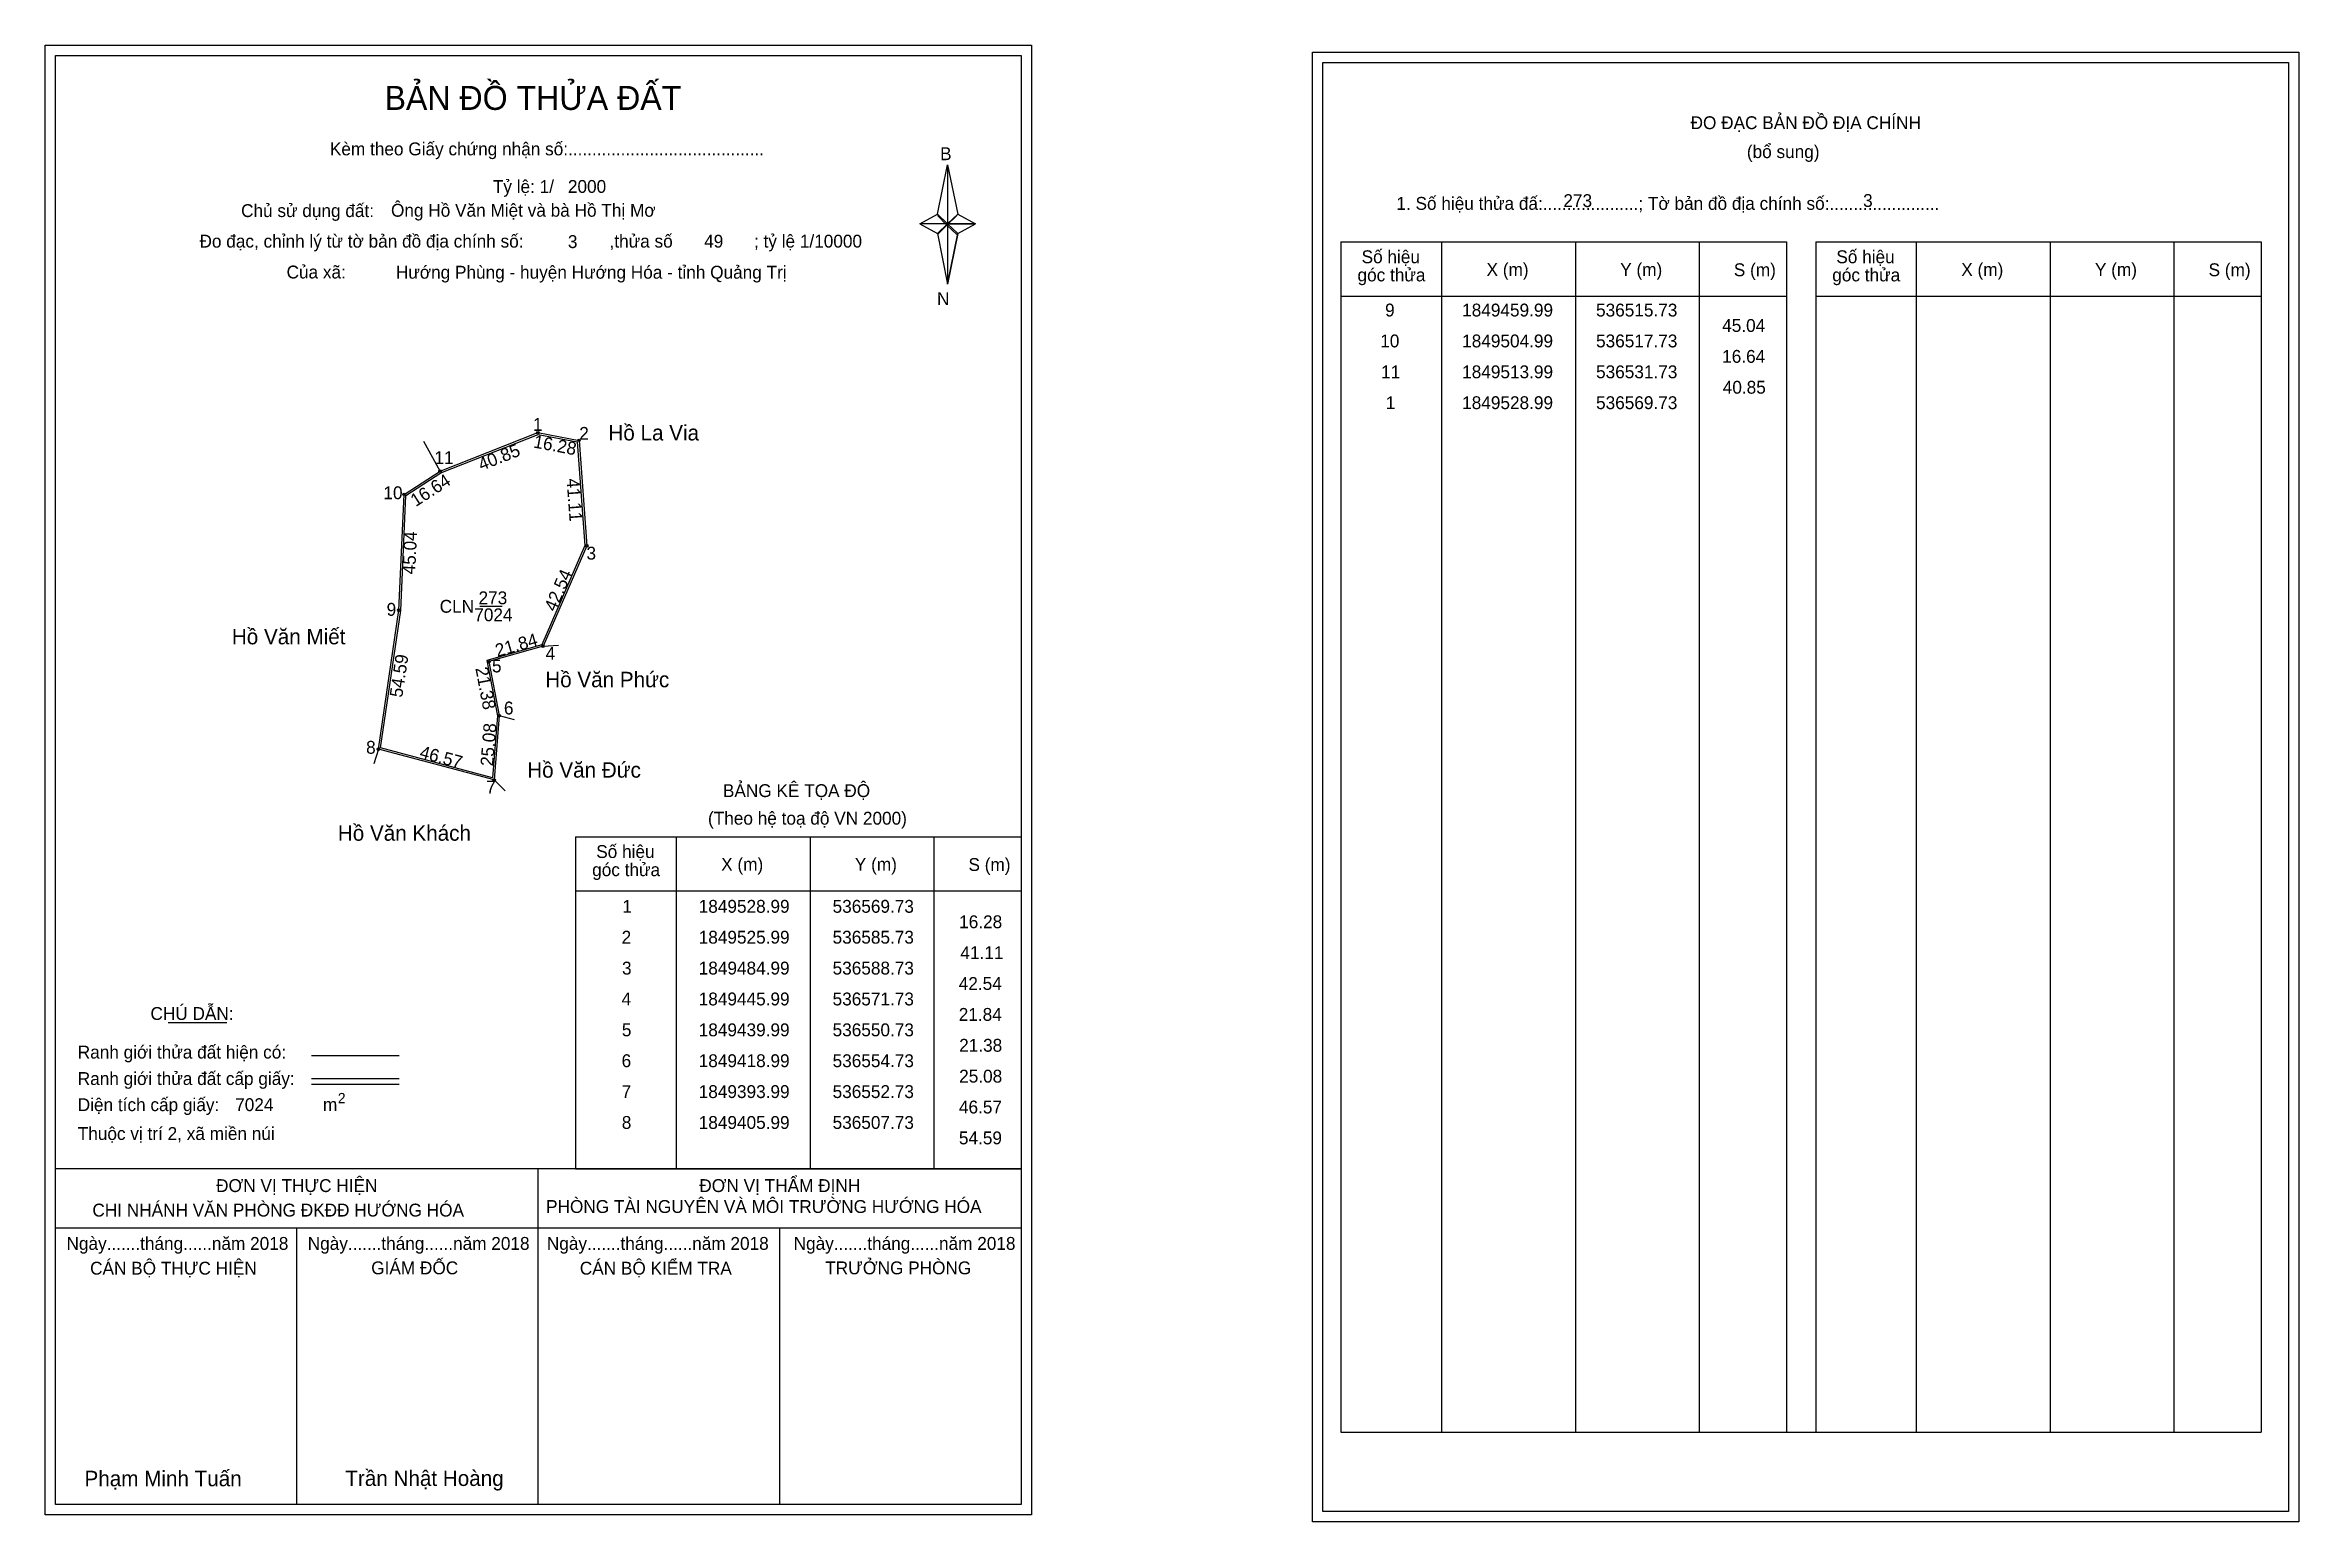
# Model space of a CAD drawing. Extents: x 536378 to 537254, y 1849106 to 1849680.
import ezdxf

# ---------------------------------------------------------------- set-up
doc = ezdxf.new("R2010")
doc.units = 0
for name, color, linetype in [('Level 1', 7, 'Continuous'), ('Level 10', 7, 'Continuous'), ('Level 11', 7, 'Continuous'), ('Level 13', 7, 'Continuous'), ('Level 27', 7, 'Continuous'), ('Level 3', 7, 'Continuous'), ('Level 36', 7, 'Continuous'), ('Level 49', 7, 'Continuous'), ('Level 53', 7, 'Continuous'), ('Level 55', 7, 'Continuous'), ('Level 6', 7, 'Continuous'), ('Level 63', 7, 'Continuous'), ('Level 9', 7, 'Continuous')]:
    doc.layers.add(name, color=color, linetype=linetype)

msp = doc.modelspace()

# ---------------------------------------------------------------- linework, layer by layer
at = {"layer": 'Level 1'}
for p, q in [((536382.21, 1849675.6), (536382.21, 1849675.6)), ((536874.8, 1849672.81), (536874.8, 1849672.81)), ((536725.05, 1849613.83), (536728.98, 1849633.11)), ((536725.05, 1849613.83), (536728.98, 1849633.11)), ((536728.98, 1849633.11), (536728.98, 1849610.07)), ((536728.98, 1849633.11), (536732.92, 1849613.83)), ((536728.98, 1849633.11), (536728.98, 1849610.07)), ((536718.16, 1849610.07), (536725.05, 1849613.83)), ((536725.05, 1849613.83), (536728.98, 1849610.07)), ((536728.98, 1849610.07), (536725.05, 1849613.83)), ((536728.69, 1849609.63), (536725.05, 1849613.4)), ((536732.62, 1849613.4), (536728.69, 1849609.63)), ((536728.69, 1849609.63), (536732.62, 1849613.4)), ((536732.92, 1849613.83), (536728.98, 1849610.07)), ((536728.98, 1849610.07), (536732.92, 1849613.83)), ((536732.92, 1849613.83), (536739.81, 1849610.07)), ((536718.16, 1849610.07), (536725.05, 1849606.39)), ((536728.98, 1849610.07), (536718.16, 1849610.07)), ((536728.98, 1849610.07), (536725.05, 1849606.39)), ((536725.05, 1849606.39), (536728.98, 1849610.07)), ((536728.69, 1849609.63), (536725.05, 1849605.95)), ((536725.05, 1849605.95), (536728.69, 1849609.63)), ((536725.05, 1849606.39), (536728.98, 1849586.67)), ((536732.62, 1849605.95), (536728.69, 1849609.63)), ((536728.98, 1849610.07), (536728.98, 1849586.67)), ((536728.98, 1849610.07), (536739.81, 1849610.07)), ((536728.98, 1849610.07), (536732.92, 1849606.39)), ((536739.81, 1849610.07), (536728.98, 1849610.07)), ((536728.98, 1849610.07), (536728.98, 1849586.67)), ((536732.92, 1849606.39), (536728.98, 1849610.07)), ((536732.92, 1849606.39), (536728.98, 1849586.67)), ((536728.98, 1849586.67), (536732.92, 1849606.39)), ((536732.92, 1849606.39), (536739.81, 1849610.07)), ((536881.87, 1849603.1), (537055.07, 1849603.1)), ((536921.05, 1849140.57), (536921.05, 1849603.1)), ((536973.19, 1849140.57), (536973.19, 1849603.1)), ((537021.14, 1849603.1), (537021.14, 1849140.57)), ((537055.07, 1849603.1), (537055.07, 1849140.57)), ((537066.38, 1849603.1), (537239.58, 1849603.1)), ((537105.56, 1849140.57), (537105.56, 1849603.1)), ((537157.71, 1849140.57), (537157.71, 1849603.1)), ((537205.65, 1849603.1), (537205.65, 1849140.57)), ((537239.58, 1849603.1), (537239.58, 1849140.57)), ((536881.87, 1849582.04), (537055.07, 1849582.04)), ((537066.38, 1849582.04), (537239.58, 1849582.04)), ((536584.39, 1849371.94), (536757.59, 1849371.94)), ((536623.57, 1849242.89), (536623.57, 1849371.94)), ((536675.72, 1849242.89), (536675.72, 1849371.94)), ((536723.66, 1849371.94), (536723.66, 1849242.89)), ((536584.39, 1849350.89), (536757.59, 1849350.89)), ((536426.04, 1849299.73), (536448.85, 1849299.73)), ((536481.77, 1849286.92), (536515.79, 1849286.92)), ((536481.77, 1849278.03), (536515.79, 1849278.03)), ((536481.77, 1849275.83), (536515.79, 1849275.83)), ((536595.86, 1849242.89), (536382.2, 1849242.89)), ((536757.59, 1849242.89), (536547.91, 1849242.89)), ((536569.9, 1849112.45), (536569.9, 1849242.89)), ((536584.39, 1849242.89), (536757.59, 1849242.89)), ((536757.6, 1849219.79), (536382.2, 1849219.79)), ((536476.05, 1849112.45), (536476.05, 1849219.79)), ((536663.75, 1849112.45), (536663.75, 1849219.79)), ((536881.87, 1849140.57), (537239.58, 1849140.57)), ((536757.59, 1849112.45), (536757.59, 1849112.45)), ((537250.2, 1849109.66), (537250.2, 1849109.66))]:
    msp.add_line(p, q, dxfattribs=at)
at = {"layer": 'Level 10'}
for p, q in [((536531.73, 1849513.99), (536569.73, 1849528.99)), ((536532.05, 1849513.36), (536569.8, 1849528.26)), ((536569.73, 1849528.99), (536585.73, 1849525.99)), ((536569.8, 1849528.26), (536585.07, 1849525.4)), ((536585.07, 1849525.4), (536588.02, 1849485.11)), ((536585.73, 1849525.99), (536588.73, 1849484.99)), ((536517.73, 1849504.99), (536531.73, 1849513.99)), ((536518.41, 1849504.6), (536532.05, 1849513.36)), ((536515.73, 1849459.99), (536517.73, 1849504.99)), ((536516.43, 1849459.92), (536518.41, 1849504.6)), ((536588.02, 1849485.11), (536571.22, 1849446.57)), ((536588.73, 1849484.99), (536571.73, 1849445.99)), ((536507.73, 1849405.99), (536515.73, 1849459.99)), ((536508.51, 1849406.51), (536516.43, 1849459.92)), ((536571.22, 1849446.57), (536549.92, 1849440.49)), ((536571.73, 1849445.99), (536550.73, 1849439.99)), ((536549.92, 1849440.49), (536554.02, 1849418.95)), ((536550.73, 1849439.99), (536554.73, 1849418.99)), ((536554.02, 1849418.95), (536552.1, 1849394.88)), ((536554.73, 1849418.99), (536552.73, 1849393.99)), ((536552.73, 1849393.99), (536507.73, 1849405.99)), ((536552.1, 1849394.88), (536508.51, 1849406.51))]:
    msp.add_line(p, q, dxfattribs=at)
at = {"layer": 'Level 11'}
for centre in [(536569.73, 1849528.99), (536585.73, 1849525.99), (536531.73, 1849513.99), (536517.73, 1849504.99), (536588.73, 1849484.99), (536515.73, 1849459.99), (536571.73, 1849445.99), (536550.73, 1849439.99), (536554.73, 1849418.99), (536507.73, 1849405.99), (536552.73, 1849393.99), (536552.73, 1849393.99)]:
    msp.add_circle(centre, 0.5, dxfattribs=at)
at = {"layer": 'Level 27'}
for p, q in [((536531.73, 1849513.99), (536525.36, 1849525.56)), ((536571.73, 1849445.99), (536577.72, 1849446.36)), ((536554.73, 1849418.99), (536560.55, 1849417.53)), ((536507.73, 1849405.99), (536505.97, 1849400.25)), ((536552.73, 1849393.99), (536556.97, 1849389.75))]:
    msp.add_line(p, q, dxfattribs=at)
at = {"layer": 'Level 3'}
for p, q in [((536881.87, 1849603.1), (536881.87, 1849140.57)), ((537066.38, 1849603.1), (537066.38, 1849140.57)), ((536584.39, 1849371.94), (536584.39, 1849242.89))]:
    msp.add_line(p, q, dxfattribs=at)
at = {"layer": 'Level 63'}
for p, q in [((536378.2, 1849679.6), (536761.6, 1849679.6)), ((536378.2, 1849108.45), (536378.2, 1849679.6)), ((536382.2, 1849675.6), (536757.6, 1849675.6)), ((536382.2, 1849112.45), (536382.2, 1849675.6)), ((536757.6, 1849675.6), (536757.6, 1849112.45)), ((536761.6, 1849679.6), (536761.6, 1849108.45)), ((536870.81, 1849676.81), (537254.21, 1849676.81)), ((536870.81, 1849105.66), (536870.81, 1849676.81)), ((537254.21, 1849676.81), (537254.21, 1849105.66)), ((536874.81, 1849672.81), (537250.21, 1849672.81)), ((536874.81, 1849109.66), (536874.81, 1849672.81)), ((537250.21, 1849672.81), (537250.21, 1849109.66)), ((536757.6, 1849112.45), (536382.2, 1849112.45)), ((536761.6, 1849108.45), (536378.2, 1849108.45)), ((537254.21, 1849105.66), (536870.81, 1849105.66)), ((537250.21, 1849109.66), (536874.81, 1849109.66))]:
    msp.add_line(p, q, dxfattribs=at)
at = {"layer": 'Level 9'}
msp.add_line((536547.14, 1849461.49), (536555.87, 1849461.49), dxfattribs=at)

# ---------------------------------------------------------------- texts
at = {"layer": 'Level 1'}
for s, height, p in [('BẢN ĐỒ THỬA ĐẤT', 9.3313, (536510.14, 1849654.41)), ('ĐO ĐẠC BẢN ĐỒ ĐỊA CHÍNH', 5, (537017.76, 1849646.93)), ('Kèm theo Giấy chứng nhận số:.........................................', 5, (536488.9, 1849636.75)), ('B', 5, (536726.07, 1849634.87)), ('(bổ sung)', 5, (537039.64, 1849635.69)), ('1. Số hiệu thửa đấ:....................; Tờ bản đồ địa chính số:.......................', 5, (536903.42, 1849615.57)), ('Chủ sử dụng đất:', 5, (536454.38, 1849612.76)), ('Đo đạc, chỉnh lý từ tờ bản đồ địa chính số:                  ,thửa số                 ; tỷ lệ 1/10000', 5, (536438.22, 1849600.9)), ('Của xã:', 5, (536472.06, 1849588.9)), ('Số hiệu', 5, (536889.9, 1849594.83)), ('X (m)', 5, (536938.46, 1849589.88)), ('Y (m)', 5, (536990.41, 1849589.88)), ('S (m)', 5, (537034.57, 1849589.78)), ('Số hiệu', 5, (537074.41, 1849594.83)), ('X (m)', 5, (537122.97, 1849589.88)), ('Y (m)', 5, (537174.93, 1849589.88)), ('S (m)', 5, (537219.09, 1849589.78)), ('góc thửa', 5, (536888.31, 1849587.77)), ('góc thửa', 5, (537072.83, 1849587.77)), ('N', 5, (536724.87, 1849578.53)), ('BẢNG KÊ TỌA ĐỘ', 5, (536641.66, 1849387.35)), ('(Theo hệ toạ độ VN 2000)', 5, (536635.86, 1849376.63)), ('Số hiệu', 5, (536592.42, 1849363.68)), ('góc thửa', 5, (536590.84, 1849356.62)), ('X (m)', 5, (536640.98, 1849358.73)), ('Y (m)', 5, (536692.94, 1849358.73)), ('S (m)', 5, (536737.1, 1849358.63)), ('CHÚ DẪN:', 5, (536419.16, 1849300.74)), ('Ranh giới thửa đất hiện có:', 5, (536390.9, 1849285.74)), ('Ranh giới thửa đất cấp giấy:', 5, (536390.9, 1849275.46)), ('Diện tích cấp giấy:', 5, (536390.9, 1849265.3)), ('2', 4, (536492, 1849268.36)), ('m', 5, (536486.21, 1849265.34)), ('Thuộc vị trí 2, xã miền núi', 5, (536390.9, 1849254.1)), ('ĐƠN VỊ THỰC HIỆN', 5, (536444.67, 1849233.86)), ('ĐƠN VỊ THẨM ĐỊNH', 5, (536632.47, 1849233.86)), ('CHI NHÁNH VĂN PHÒNG ĐKĐĐ HƯỚNG HÓA', 5, (536396.59, 1849224.34)), ('PHÒNG TÀI NGUYÊN VÀ MÔI TRƯỜNG HƯỚNG HÓA', 5, (536572.92, 1849225.72)), ('Ngày.......tháng......năm 2018', 5, (536386.53, 1849211.39)), ('Ngày.......tháng......năm 2018', 5, (536480.28, 1849211.39)), ('Ngày.......tháng......năm 2018', 5, (536573.23, 1849211.39)), ('Ngày.......tháng......năm 2018', 5, (536669.15, 1849211.39)), ('CÁN BỘ THỰC HIỆN', 5, (536395.7, 1849201.76)), ('GIÁM ĐỐC', 5, (536504.96, 1849201.88)), ('CÁN BỘ KIỂM TRA', 5, (536586.04, 1849201.76)), ('TRƯỞNG PHÒNG', 5, (536681.42, 1849201.88)), ('Phạm Minh Tuấn', 6, (536393.52, 1849119.53)), ('Trần Nhật Hoàng', 6, (536494.9, 1849119.63))]:
    msp.add_text(s, height=height, dxfattribs=at).set_placement(p)
at = {"layer": 'Level 11'}
msp.add_text('Tỷ lệ: 1/', height=5, dxfattribs=at).set_placement((536552.22, 1849622.12))
at = {"layer": 'Level 13'}
for s, p in [('CLN', (536531.57, 1849458.99)), ('273', (536546.68, 1849462.29)), ('7024', (536545.01, 1849455.69))]:
    msp.add_text(s, height=5, dxfattribs=at).set_placement(p)
at = {"layer": 'Level 36'}
for s, p in [('Hồ La Via', (536597.15, 1849525.94)), ('Hồ Văn Miết', (536450.8, 1849446.72)), ('Hồ Văn Phức', (536572.61, 1849430.03)), ('Hồ Văn Đức', (536565.6, 1849394.9)), ('Hồ Văn Khách', (536491.99, 1849370.38))]:
    msp.add_text(s, height=6, dxfattribs=at).set_placement(p)
at = {"layer": 'Level 49'}
for s, rotation, p in [('40.85', 21.54098, (536547.77, 1849514.08)), ('16.28', 349.38034, (536567.75, 1849523.24)), ('16.64', 32.73523, (536522.27, 1849500.02)), ('41.11', 274.18492, (536580.86, 1849511.01)), ('45.04', 87.4552, (536522.05, 1849473.82)), ('42.54', 66.44774, (536576.57, 1849459.11)), ('21.84', 15.9454, (536553.98, 1849441.75)), ('54.59', 81.57303, (536517.01, 1849425.86)), ('21.38', 280.7843, (536545.42, 1849437.42)), ('25.08', 85.42608, (536552.35, 1849399.21)), ('46.57', 345.06858, (536523.45, 1849402.63))]:
    msp.add_text(s, height=5, rotation=rotation, dxfattribs=at).set_placement(p)
at = {"layer": 'Level 53'}
for s, p in [('9', (536899.02, 1849574.12)), ('1849459.99', (536928.98, 1849574.12)), ('536515.73', (536981.02, 1849574.12)), ('45.04', (537030.04, 1849568.12)), ('10', (536897.14, 1849562.12)), ('1849504.99', (536928.98, 1849562.12)), ('536517.73', (536981.02, 1849562.12)), ('16.64', (537030.04, 1849556.12)), ('11', (536897.47, 1849550.12)), ('1849513.99', (536928.98, 1849550.12)), ('536531.73', (536981.02, 1849550.12)), ('1', (536899.31, 1849538.12)), ('1849528.99', (536928.98, 1849538.12)), ('536569.73', (536981.02, 1849538.12)), ('40.85', (537030.27, 1849544.12)), ('1', (536602.59, 1849342.39)), ('1849528.99', (536632.25, 1849342.39)), ('536569.73', (536684.29, 1849342.39)), ('16.28', (536733.48, 1849336.39)), ('2', (536602.29, 1849330.39)), ('1849525.99', (536632.25, 1849330.39)), ('536585.73', (536684.29, 1849330.39)), ('3', (536602.44, 1849318.39)), ('1849484.99', (536632.25, 1849318.39)), ('536588.73', (536684.29, 1849318.39)), ('41.11', (536733.97, 1849324.39)), ('42.54', (536733.32, 1849312.39)), ('4', (536602.26, 1849306.39)), ('1849445.99', (536632.25, 1849306.39)), ('536571.73', (536684.29, 1849306.39)), ('21.84', (536733.32, 1849300.39)), ('5', (536602.38, 1849294.39)), ('1849439.99', (536632.25, 1849294.39)), ('536550.73', (536684.29, 1849294.39)), ('6', (536602.28, 1849282.39)), ('1849418.99', (536632.25, 1849282.39)), ('536554.73', (536684.29, 1849282.39)), ('21.38', (536733.48, 1849288.39)), ('25.08', (536733.48, 1849276.39)), ('7', (536602.3, 1849270.39)), ('1849393.99', (536632.25, 1849270.39)), ('536552.73', (536684.29, 1849270.39)), ('8', (536602.35, 1849258.39)), ('1849405.99', (536632.25, 1849258.39)), ('536507.73', (536684.29, 1849258.39)), ('46.57', (536733.39, 1849264.39)), ('54.59', (536733.38, 1849252.39))]:
    msp.add_text(s, height=5, dxfattribs=at).set_placement(p)
at = {"layer": 'Level 55'}
for s, height, p in [('1', 0.4, (536569.62, 1849528.99)), ('0', 0.11, (536569.69, 1849528.88)), ('2', 0.4, (536585.59, 1849525.99)), ('0', 0.11, (536585.69, 1849525.88)), ('0', 0.11, (536585.69, 1849525.88)), ('11', 0.4, (536531.47, 1849513.99)), ('0', 0.11, (536531.69, 1849513.88)), ('0', 0.11, (536531.69, 1849513.88)), ('0', 0.11, (536531.69, 1849513.88)), ('10', 0.4, (536517.45, 1849504.99)), ('0', 0.11, (536517.69, 1849504.88)), ('0', 0.11, (536517.69, 1849504.88)), ('3', 0.4, (536588.61, 1849484.99)), ('0', 0.11, (536588.69, 1849484.88)), ('0', 0.11, (536588.69, 1849484.88)), ('9', 0.4, (536515.59, 1849459.99)), ('0', 0.11, (536515.69, 1849459.88)), ('0', 0.11, (536515.69, 1849459.88)), ('4', 0.4, (536571.59, 1849445.99)), ('274', 0.11, (536571.61, 1849445.88)), ('0', 0.11, (536571.69, 1849445.88)), ('5', 0.4, (536550.6, 1849439.99)), ('274', 0.11, (536550.61, 1849439.88)), ('6', 0.4, (536554.59, 1849418.99)), ('274', 0.11, (536554.61, 1849418.88)), ('275', 0.11, (536554.61, 1849418.88)), ('8', 0.4, (536507.6, 1849405.99)), ('0', 0.11, (536507.69, 1849405.88)), ('0', 0.11, (536507.69, 1849405.88)), ('0', 0.11, (536507.69, 1849405.88)), ('0', 0.11, (536507.69, 1849405.88)), ('7', 0.4, (536552.6, 1849393.99)), ('275', 0.11, (536552.61, 1849393.88)), ('0', 0.11, (536552.69, 1849393.88)), ('0', 0.11, (536552.69, 1849393.88))]:
    msp.add_text(s, height=height, dxfattribs=at).set_placement(p)
at = {"layer": 'Level 6'}
for s, p in [('2000', (536581.41, 1849622.16)), ('273', (536968.32, 1849616.65)), ('3', (537084.81, 1849616.69)), ('Ông Hồ Văn Miệt và bà Hồ Thị Mơ', (536512.65, 1849612.9)), ('3', (536581.4, 1849600.72)), ('49', (536634.36, 1849600.88)), (' Hướng Phùng - huyện Hướng Hóa - tỉnh Quảng Trị', (536512.68, 1849588.82)), ('7024', (536452.09, 1849265.31))]:
    msp.add_text(s, height=5, dxfattribs=at).set_placement(p)
at = {"layer": 'Level 9'}
for s, p in [('1', (536567.8, 1849529.68)), ('2', (536585.83, 1849526.19)), ('11', (536529.55, 1849516.78)), ('10', (536509.7, 1849503.12)), ('3', (536588.63, 1849479.64)), ('9', (536510.95, 1849457.8)), ('4', (536572.77, 1849440.72)), ('5', (536551.9, 1849435.81)), ('6', (536556.54, 1849419.47)), ('8', (536502.97, 1849404.2)), ('7', (536549.63, 1849388.72))]:
    msp.add_text(s, height=5, dxfattribs=at).set_placement(p)

doc.saveas('drawing.dxf')
